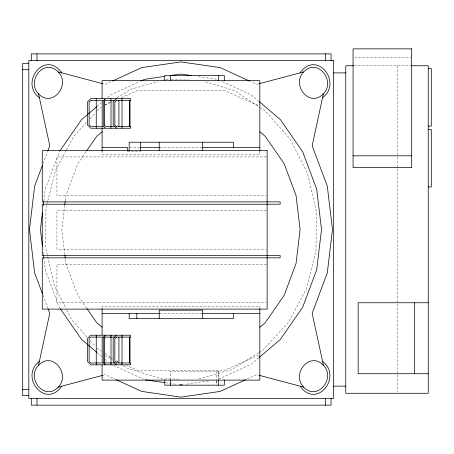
<?xml version="1.0" encoding="UTF-8"?>
<svg xmlns="http://www.w3.org/2000/svg" width="454" height="454" viewBox="0 0 454 454"><rect width="100%" height="100%" fill="white"/><g stroke="black" fill="none" stroke-linecap="round" stroke-linejoin="round"><path stroke-width="0.34" stroke-dasharray="2.27 1.7" d="M43.158 206.615L43.408 204.538M43.822 201.065L45.224 189.273L59.264 151.772M64.752 205.151L61.852 229.514L64.831 254.575M65.245 200.974L65.909 195.402L77.81 163.622L86.266 151.426M47.676 201.428L45.962 208.204L45.582 247.589L54.423 285.742L65.853 308.209M47.846 200.753L55.547 170.273L66.102 150.552M43.073 163.599L47.539 151.676M66.432 149.933L73.684 136.376L86.646 122.342M90.005 118.704L95.289 112.984M97.207 110.907L99.125 108.829L101.514 107.343M97.23 106.298L101.543 102.638M107.467 97.61L110.702 94.863L139.48 81.675M258.786 357.758L251.238 364.165L218.624 379.113M105.095 105.112L109.868 102.139M117.024 97.678L130.15 89.506L157.873 81.641M258.638 352.803L231.795 369.522L197.984 379.113M259.234 352.429L262.815 350.199L288.262 322.652L306.393 288.755L315.978 250.824L316.364 211.439L307.523 173.286L290.055 138.964L265.153 110.816L260.443 107.729M110.992 81.714L105.22 84.359L103.183 83.82M247.107 379.079L256.72 374.669L258.763 375.208M104.681 105.073L109.834 102.786M110.475 102.496L112.41 101.639M121.422 97.633L137.528 90.482L224.418 90.482L258.553 105.646M258.553 355.13L224.418 370.288L137.528 370.288L126.575 365.425M163.281 80.103L164.632 79.722M258.763 83.82L256.72 84.359L250.948 81.714M103.183 375.208L105.22 374.669L114.839 379.079M186.566 384.18L209.652 380.821M354.461 57.306L410.972 57.306M354.228 65.756L410.972 65.756M129.691 147.425L139.815 147.425M160.103 147.425L201.451 147.425M127.443 151.613L140.502 151.613M266.419 156.925L56.949 156.925L56.949 195.532L266.419 195.532M266.419 210.548L56.949 210.548L56.949 249.155L266.419 249.155M266.419 264.171L56.949 264.171L56.949 302.778L266.419 302.778M160.063 313.345L202.342 313.345M218.493 380.117L218.419 371.145L170.534 371.145L170.534 379.425M165.999 79.739L170.783 79.796M171.464 79.802L189.261 80.017M178.859 379.084L161.709 378.88L127.421 368.273L123.301 365.578M198.46 76.578L217.347 79.331M165.585 382.756L175.375 384.18M205.611 81.811L234.519 90.755L259.853 107.343M104.681 355.703L109.834 357.99M110.475 358.274L112.41 359.131M118.205 361.707L115.628 360.561L117.995 362.105M222.46 81.675L251.238 94.863L258.786 101.27M113.262 365.339L143.316 379.113M96.787 348.212L101.497 351.3M105.033 353.615L112.104 358.246M97.23 352.73L101.543 356.39M104.772 359.131L108.007 361.878M86.918 337.061L71.885 320.064L66.171 308.834M90.21 340.778L95.374 346.623M86.669 308.187L77.81 295.412L65.909 263.626L65.331 258.752M60.059 308.408L59.264 307.256L45.224 269.755L43.902 258.655M43.073 295.429L47.784 308.016M43.158 252.413L43.408 254.49M397.273 65.756L397.273 303.244M397.273 303.953L397.273 374.136M397.273 374.845L397.273 391.859M259.836 151.347L259.836 154.615L102.105 154.615L102.105 151.347M259.836 308.272L259.836 306.161L102.105 306.161L102.105 308.272M218.419 371.145L218.419 378.869M216.666 380.747L216.666 383.919M216.592 371.145L216.592 380.27M216.592 380.974L216.592 385.185"/><path stroke-width="0.68" d="M42.415 212.864L40.434 229.514L42.415 246.164M43.408 204.538L43.737 201.763M64.831 204.453L65.166 201.667M38.533 365.249C52.414 350.636 70.932 374.329 58.288 387.103C44.407 401.711 25.889 378.017 38.533 365.249L49.77 313.322L48.033 308.68M323.407 93.779C309.526 108.392 291.014 84.699 303.658 71.931C317.533 57.318 336.051 81.011 323.407 93.779L312.17 145.711L327.306 186.134L332.47 229.514L327.306 272.894L312.17 313.322L323.407 365.249C336.051 378.017 317.533 401.711 303.658 387.103C291.014 374.329 309.526 350.636 323.407 365.249M42.33 165.591L34.635 186.134L29.476 229.514L34.635 272.894L42.33 293.437M47.784 151.012L49.77 145.711L38.533 93.779C25.889 81.011 44.407 57.318 58.288 71.931C70.932 84.699 52.414 108.392 38.533 93.779M59.661 151.199L81.595 119.572L96.691 106.758M86.669 150.841L96.742 136.325L102.105 131.768M61.88 386.15C45.36 409.593 19.096 376.786 39.396 361.271M300.06 72.878C316.58 49.435 342.849 82.242 322.544 97.758M116.485 98.649L113.188 101.844L113.188 125.049L116.485 128.249M116.485 100.516L114.839 102.11L114.839 124.782L116.485 126.382M116.485 335.234L113.188 338.429L113.188 361.639L116.485 364.84M116.485 337.101L114.839 338.701L114.839 361.373L116.485 362.973M259.836 327.26L265.204 322.703L284.13 295.412L296.031 263.626L300.094 229.514L296.031 195.402L284.13 163.622L265.204 136.325L259.836 131.768M259.325 357.304L280.345 339.456L302.676 307.256L316.716 269.755L321.506 229.514L316.716 189.273L302.676 151.772L280.345 119.572L259.325 101.724M112.274 81.13L141.762 67.612L180.97 61.903L220.179 67.612L249.666 81.13M140.763 81.09L144.599 79.331L164.881 76.374M245.824 379.663L220.179 391.416L180.97 397.125L141.762 391.416L116.122 379.663M259.438 83.638L303.658 71.931M58.288 387.103L102.502 375.39M170.477 75.557L180.97 74.03L191.463 75.557M182.372 384.793L179.574 384.793M28.812 63.384L22.7 63.384L22.7 395.644L28.812 395.644M353.524 65.756L345.761 65.756L345.761 393.277L428.247 393.277L428.247 65.756L411.352 65.756M428.247 68.639L431.3 68.639L431.3 126.093L428.247 126.093M22.7 69.683L28.812 69.683M333.542 72.89L345.761 72.89M104.227 100.516L90.783 100.516L89.137 102.11L89.137 124.782L90.783 126.382L103.58 126.382M114.924 100.516L105.47 100.516L103.824 102.11L103.824 124.782L105.47 126.382L114.924 126.382M116.252 100.516L130.593 100.516L130.593 98.649L105.47 98.649L102.178 101.844L102.178 125.049L105.47 128.249L130.593 128.249L130.593 126.382L116.252 126.382M104.891 128.249L90.783 128.249L87.491 125.049L87.491 101.844L90.783 98.649L104.891 98.649L104.891 99.891M428.247 129.475L431.3 129.475L431.3 186.934L428.247 186.934M102.105 147.425L127.443 147.425L127.443 150.915M140.502 147.425L159.638 147.425M202.161 147.425L259.836 147.425M353.053 155.818L411.676 155.818M428.247 302.75L358.161 302.75L358.161 373.721L428.247 373.721M102.105 313.345L159.36 313.345M202.342 313.345L259.836 313.345M103.58 337.101L90.783 337.101L89.137 338.701L89.137 361.373L90.783 362.973L103.58 362.973M114.924 337.101L105.47 337.101L103.824 338.701L103.824 361.373L105.47 362.973L114.924 362.973M116.252 337.101L130.593 337.101L130.593 335.234L105.47 335.234L102.178 338.429L102.178 361.639L105.47 364.84L130.593 364.84L130.593 362.973L116.252 362.973M333.542 386.138L345.761 386.138M22.7 389.345L28.812 389.345M145.297 379.799L164.881 382.654M58.288 71.931L102.502 83.638M259.438 375.39L303.658 387.103M39.396 97.758C19.096 82.242 45.36 49.435 61.88 72.878M322.544 361.271C342.849 376.786 316.58 409.593 300.06 386.15M102.105 327.26L96.742 322.703L87.072 308.765M96.691 352.27L81.595 339.456L60.461 308.981M64.916 255.273L65.245 258.054M43.488 255.188L43.822 257.963M414.496 302.75L414.496 373.721M331.068 60.643L331.068 53.884L31.286 53.884L31.286 60.643M331.068 398.385L331.068 405.144L31.286 405.144L31.286 398.385M325.37 53.884L325.37 60.643M325.37 398.385L325.37 405.144M259.836 151.154L259.836 80.659L102.105 80.659L102.105 98.614M259.836 308.771L259.836 380.117L102.105 380.117L102.105 364.92M233.345 147.425L233.345 142.221L129.174 142.221L129.174 150.944M233.345 313.345L233.345 318.549L129.174 318.549L129.174 313.345M224.304 80.659L224.304 75.591L164.734 75.591L164.734 80.659M224.304 380.117L224.304 385.185L164.734 385.185L164.734 380.117M218.499 75.591L218.499 80.659M218.499 380.117L218.499 385.185M202.7 142.221L202.7 150.597M202.7 318.549L202.7 310.173L159.241 310.173L159.241 318.549M170.534 75.591L170.534 80.659M170.534 380.117L170.534 385.185M159.241 142.221L159.241 150.597M140.502 142.221L140.502 150.915M136.813 313.345L136.813 318.549M129.94 100.516L129.94 126.382M129.94 337.101L129.94 362.973M129.736 100.516L129.736 126.382M129.736 337.101L129.736 362.973M122.024 100.516L122.024 126.382M122.024 337.101L122.024 362.973M121.956 98.649L121.956 100.516M121.956 126.382L121.956 128.249M121.956 335.234L121.956 337.101M121.956 362.973L121.956 364.84M118.925 100.516L118.925 126.382M118.925 337.101L118.925 362.973M111.009 100.516L111.009 126.382M111.009 337.101L111.009 362.973M110.941 98.649L110.941 100.516M110.941 126.382L110.941 128.249M110.941 335.234L110.941 337.101M110.941 362.973L110.941 364.84M104.891 336.482L104.891 335.234L90.783 335.234L87.491 338.429L87.491 361.639L90.783 364.84L104.891 364.84L104.891 363.592M104.238 101.214L104.238 125.684M104.238 337.804L104.238 362.269M102.105 127.625L102.105 151.154M102.105 308.771L102.105 334.956M96.254 98.649L96.254 128.249M96.254 335.234L96.254 364.84M36.978 53.884L36.978 60.643M36.978 398.385L36.978 405.144M411.676 48.856L353.053 48.856L353.053 167.651L411.676 167.651L411.676 48.856M333.542 60.643L28.812 60.643L28.812 398.385L333.542 398.385L333.542 60.643M267.128 150.597L42.273 150.597L42.273 201.86L280.152 201.86L280.152 204.221L42.273 204.221L42.273 255.483L280.152 255.483L280.152 257.844L42.273 257.844L42.273 309.106L267.128 309.106L267.128 150.597"/></g></svg>
